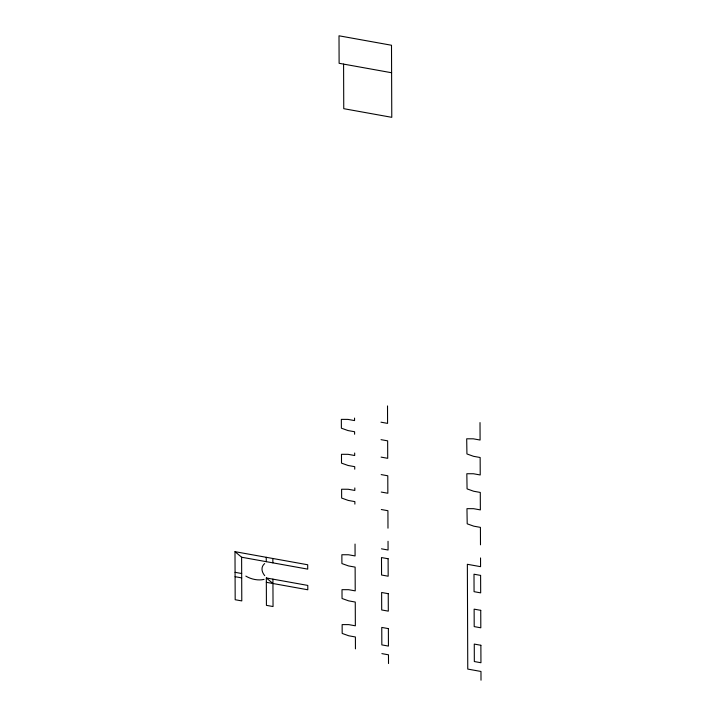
<?xml version="1.0" encoding="UTF-8"?>
<svg xmlns="http://www.w3.org/2000/svg" width="716" height="716" viewBox="0 0 716 716"><rect width="100%" height="100%" fill="white"/><g stroke="black" fill="none" stroke-linecap="round" stroke-linejoin="round"><path stroke-width="1.07" d="M391.598 72.746L339.115 63.294L339.008 35.8L391.5 45.251L391.777 117.326L343.752 108.68L343.582 64.1M380.975 422.189L387.58 423.38L387.517 405.918M381.037 439.66L387.651 440.85L387.714 458.312L381.109 457.121M381.18 474.592L387.786 475.782L387.848 493.243L381.243 492.062M381.315 509.523L387.92 510.714L387.983 528.184M381.467 548.823L388.072 550.013L388.036 541.278M234.991 551.669L307.701 564.763L307.719 569.13L241.614 557.227L234.991 551.669L235.179 599.722L241.784 600.912L241.614 557.227M235.072 572.326L241.677 573.516M272.93 579.137L273.038 606.542L266.424 605.351L266.325 577.955L307.782 585.42L307.799 589.778L266.334 582.314M235.09 576.693L241.695 577.884M381.87 653.618L388.475 654.809L388.511 663.544M266.325 577.955L272.948 583.504M480.015 422.574L480.087 440.036L473.303 438.819L466.698 438.801L466.93 453.953L473.545 456.316L480.15 457.506L480.221 474.968L473.437 473.75L466.832 473.732L467.065 488.885L473.679 491.248L480.284 492.438L480.355 509.899L473.571 508.682L466.966 508.664L467.199 523.826L473.813 526.179L480.418 527.37L480.49 544.831M480.534 557.934L480.57 566.669L467.36 564.289L467.763 669.084L480.973 671.465L481.009 680.2M354.545 418.081L354.554 420.587L347.949 419.397L341.344 419.37L341.38 428.204L347.994 430.558L354.599 431.748L354.608 434.245M354.68 453.013L354.689 455.519L348.083 454.329L341.478 454.302L341.514 463.136L348.128 465.49L354.733 466.68L354.742 469.186M354.814 487.954L354.823 490.451L348.218 489.261L341.613 489.234L341.648 498.067L348.262 500.43L354.868 501.621L354.876 504.118M355.038 544.062L355.082 555.947L348.468 554.757L341.872 554.739L341.908 563.573L348.513 565.926L355.127 567.117L355.217 590.879L348.611 589.689L342.006 589.671L342.042 598.504L348.647 600.858L355.261 602.049L355.351 625.811L348.746 624.62L342.141 624.603L342.176 633.436L348.781 635.79L355.396 636.98L355.44 648.866M272.85 558.489L272.868 562.857M266.245 557.299L266.254 561.666M264.714 575.637A17.291 10.812 17.2 0 1 264.66 563.564M264.088 579.378A17.291 10.812 17.2 0 1 245.821 576.094M388.108 558.748L381.494 557.558L381.565 575.02L388.17 576.21L388.108 558.748M480.606 575.404L474.001 574.214L474.064 591.676L480.678 592.866L480.606 575.404M388.242 593.68L381.628 592.49L381.7 609.96L388.305 611.142L388.242 593.68M480.74 610.336L474.135 609.146L474.198 626.607L480.812 627.798L480.74 610.336M388.376 628.612L381.762 627.422L381.834 644.892L388.439 646.083L388.376 628.612M480.875 645.268L474.269 644.078L474.332 661.548L480.946 662.73L480.875 645.268"/></g></svg>
